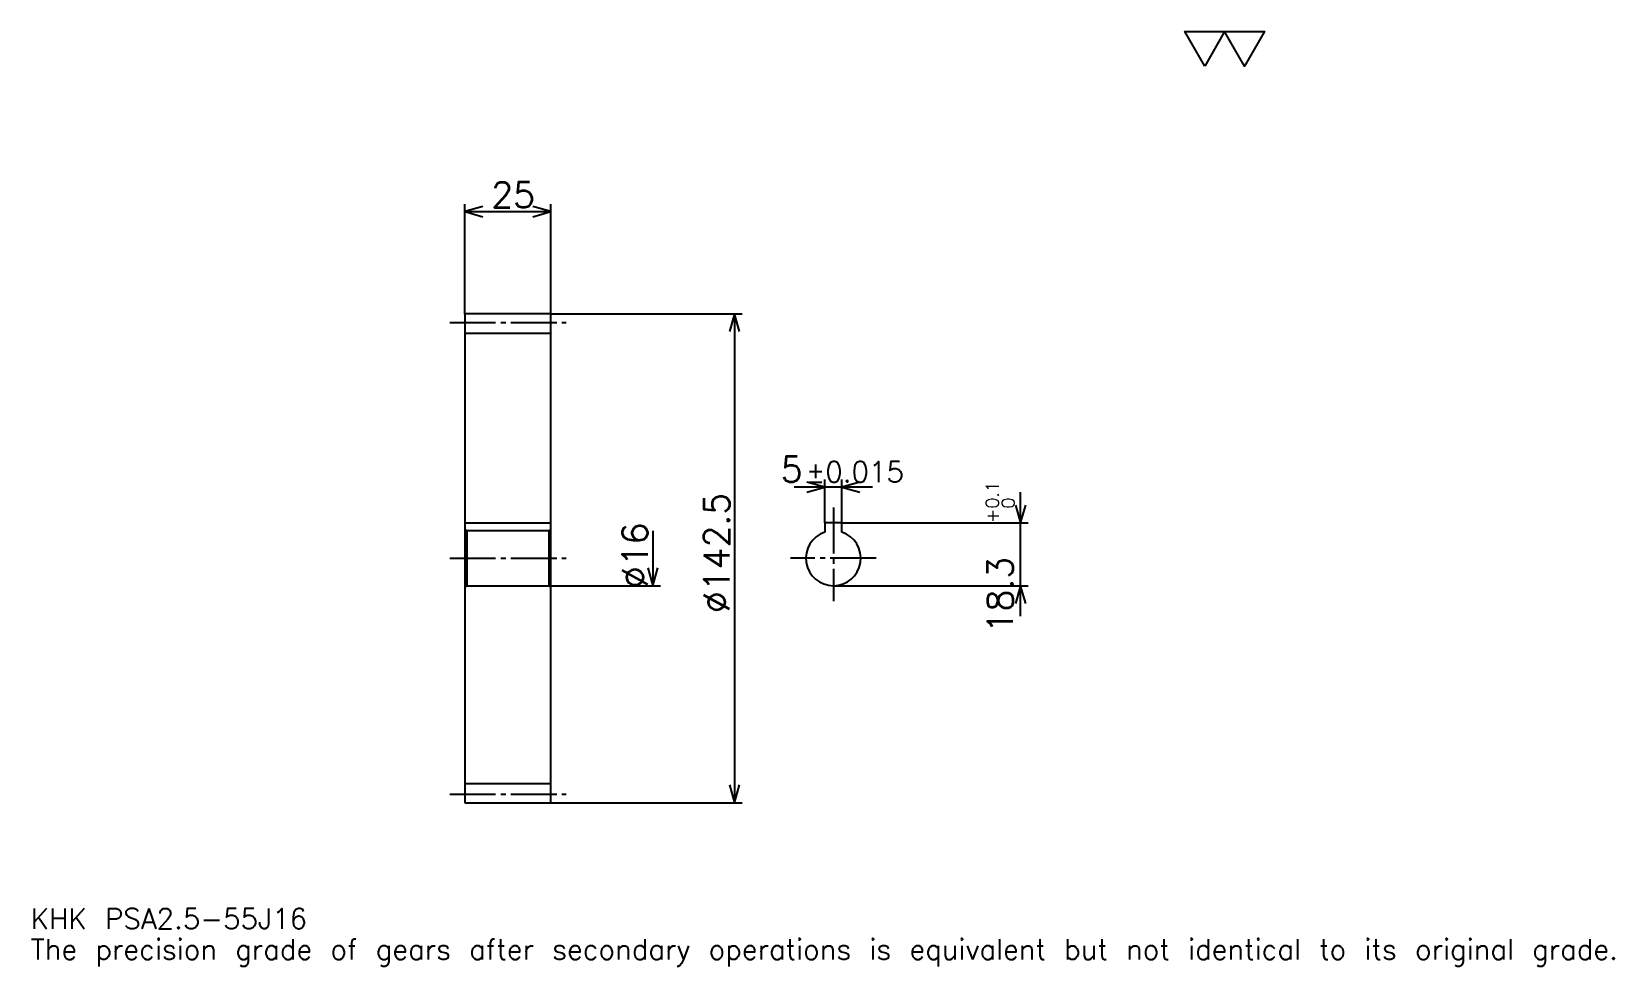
# Model space of a CAD drawing. Extents: x 15 to 476, y 5 to 278.
import ezdxf

# ---------------------------------------------------------------- set-up
doc = ezdxf.new("R2010")
doc.units = 0
doc.linetypes.add('DASHDOT', pattern=[17.853262, 13.389946, -1.487772, 1.487772, -1.487772])
doc.layers.get('0').update_dxf_attribs({"linetype": 'CONTINUOUS'})
doc.layers.add('DASHDOT', color=6, linetype='DASHDOT')
doc.styles.add('KANJI', font='TXT', dxfattribs={"bigfont": 'BIGFONT'})

msp = doc.modelspace()

# ---------------------------------------------------------------- linework, layer by layer
at = {"color": 5}
for p, q in [((141.441574, 195.641983), (141.441574, 227.629074)), ((166.441574, 195.641983), (166.441574, 227.629074)), ((141.441574, 225.397415), (166.441574, 225.397415)), ((141.441574, 195.541992), (141.441574, 195.641983)), ((166.341568, 195.641983), (166.441574, 195.641983)), ((166.441574, 195.641983), (222.233017, 195.641983)), ((166.441574, 195.541992), (166.441574, 195.641983)), ((220.001358, 195.641983), (220.001358, 53.141983)), ((260.256775, 145.106384), (237.403534, 145.106384)), ((246.33017, 134.691986), (246.33017, 147.338043)), ((251.33017, 134.691986), (251.33017, 147.338043)), ((303.402161, 107.465355), (303.402161, 143.618622)), ((251.33017, 134.691986), (305.63385, 134.691986)), ((196.197006, 132.391983), (196.197006, 116.391983)), ((166.441574, 116.391983), (198.428665, 116.391983)), ((248.83017, 116.391983), (305.63385, 116.391983)), ((166.341568, 53.141983), (166.441574, 53.141983)), ((166.441574, 53.141983), (222.233017, 53.141983))]:
    msp.add_line(p, q, dxfattribs=at)
at = {"color": 4}
for p, q in [((141.441574, 190.016983), (166.441574, 190.016983)), ((141.441574, 134.691986), (166.441574, 134.691986)), ((166.441574, 132.891983), (165.941574, 132.391983)), ((141.441574, 115.891983), (141.941574, 116.391983)), ((166.441574, 115.891983), (165.941574, 116.391983)), ((141.441574, 58.766983), (166.441574, 58.766983))]:
    msp.add_line(p, q, dxfattribs=at)
at = {"color": 7}
msp.add_lwpolyline([(357.065216, 267.79892), (351.262909, 277.856262), (374.472137, 277.856262), (368.66983, 267.79892), (362.867523, 277.856262), (357.065216, 267.79892)], dxfattribs=at)
at = {"color": 5}
for points in [[(146.648773, 226.885193), (141.441574, 225.397415), (146.648773, 223.909637)], [(161.234375, 223.909637), (166.441574, 225.397415), (161.234375, 226.885193)], [(221.489136, 190.434784), (220.001358, 195.641983), (218.51358, 190.434784)], [(241.122955, 143.618607), (246.33017, 145.106384), (241.122955, 146.594162)], [(256.537354, 146.594162), (251.33017, 145.106384), (256.537354, 143.618607)], [(301.914398, 139.899185), (303.402161, 134.691986), (304.889954, 139.899185)], [(194.709229, 121.599182), (196.197006, 116.391983), (197.684784, 121.599182)], [(304.889954, 111.184784), (303.402161, 116.391983), (301.914398, 111.184784)], [(218.51358, 58.349182), (220.001358, 53.141983), (221.489136, 58.349182)]]:
    msp.add_lwpolyline(points, dxfattribs=at)
at = {"color": 4}
for points in [[(141.441574, 115.891983), (141.441574, 53.241982), (141.54158, 53.141983), (166.341568, 53.141983), (166.441574, 53.241982), (166.441574, 195.541992), (166.341568, 195.641983), (141.54158, 195.641983), (141.441574, 195.541992), (141.441574, 115.891983)], [(251.33017, 131.991318), (251.33017, 134.691986), (246.33017, 134.691986), (246.33017, 131.991318)], [(141.441574, 132.891983), (141.941574, 132.391983), (141.941574, 116.391983), (165.941574, 116.391983), (165.941574, 132.391983), (141.941574, 132.391983)]]:
    msp.add_lwpolyline(points, dxfattribs=at)
msp.add_arc((248.83017, 124.391983), 8, 108.20995733, 71.79004267, dxfattribs=at)
at = {"layer": 'DASHDOT', "color": 7}
for p, q in [((136.978256, 193.141983), (170.904892, 193.141983)), ((248.83017, 139.155304), (248.83017, 111.928665)), ((136.978256, 124.391983), (170.904892, 124.391983)), ((261.293488, 124.391983), (236.366852, 124.391983)), ((136.978256, 55.641983), (170.904892, 55.641983))]:
    msp.add_line(p, q, dxfattribs=at)

# ---------------------------------------------------------------- texts
at = {"color": 7, "style": 'KANJI'}
for s, height, p in [('25', 7.438859, (149.106323, 226.587631)), ('5', 7.438859, (233.474884, 146.594162)), ('%%p0.015', 5.951087, (240.83844, 146.594162)), ('KHK PSA2.5-55J16', 5.951087, (14.877717, 16.36549)), ('The precision grade of gears after secondary operations is equivalent but not identical to its original grade.', 5.951087, (14.877717, 7.438859))]:
    msp.add_text(s, height=height, dxfattribs=at).set_placement(p)
for s, height, p in [('0.1', 3.719429, (297.004761, 138.865219)), ('%%c142.5', 7.438859, (218.51358, 108.398438)), ('0', 3.719429, (301.616852, 138.865219)), ('%%c16', 7.438859, (194.709229, 115.651321)), ('+', 3.719429, (297.004761, 134.699463)), ('18.3', 7.438859, (301.170532, 102.501129))]:
    msp.add_text(s, height=height, rotation=90, dxfattribs=at).set_placement(p)

doc.saveas('drawing.dxf')
